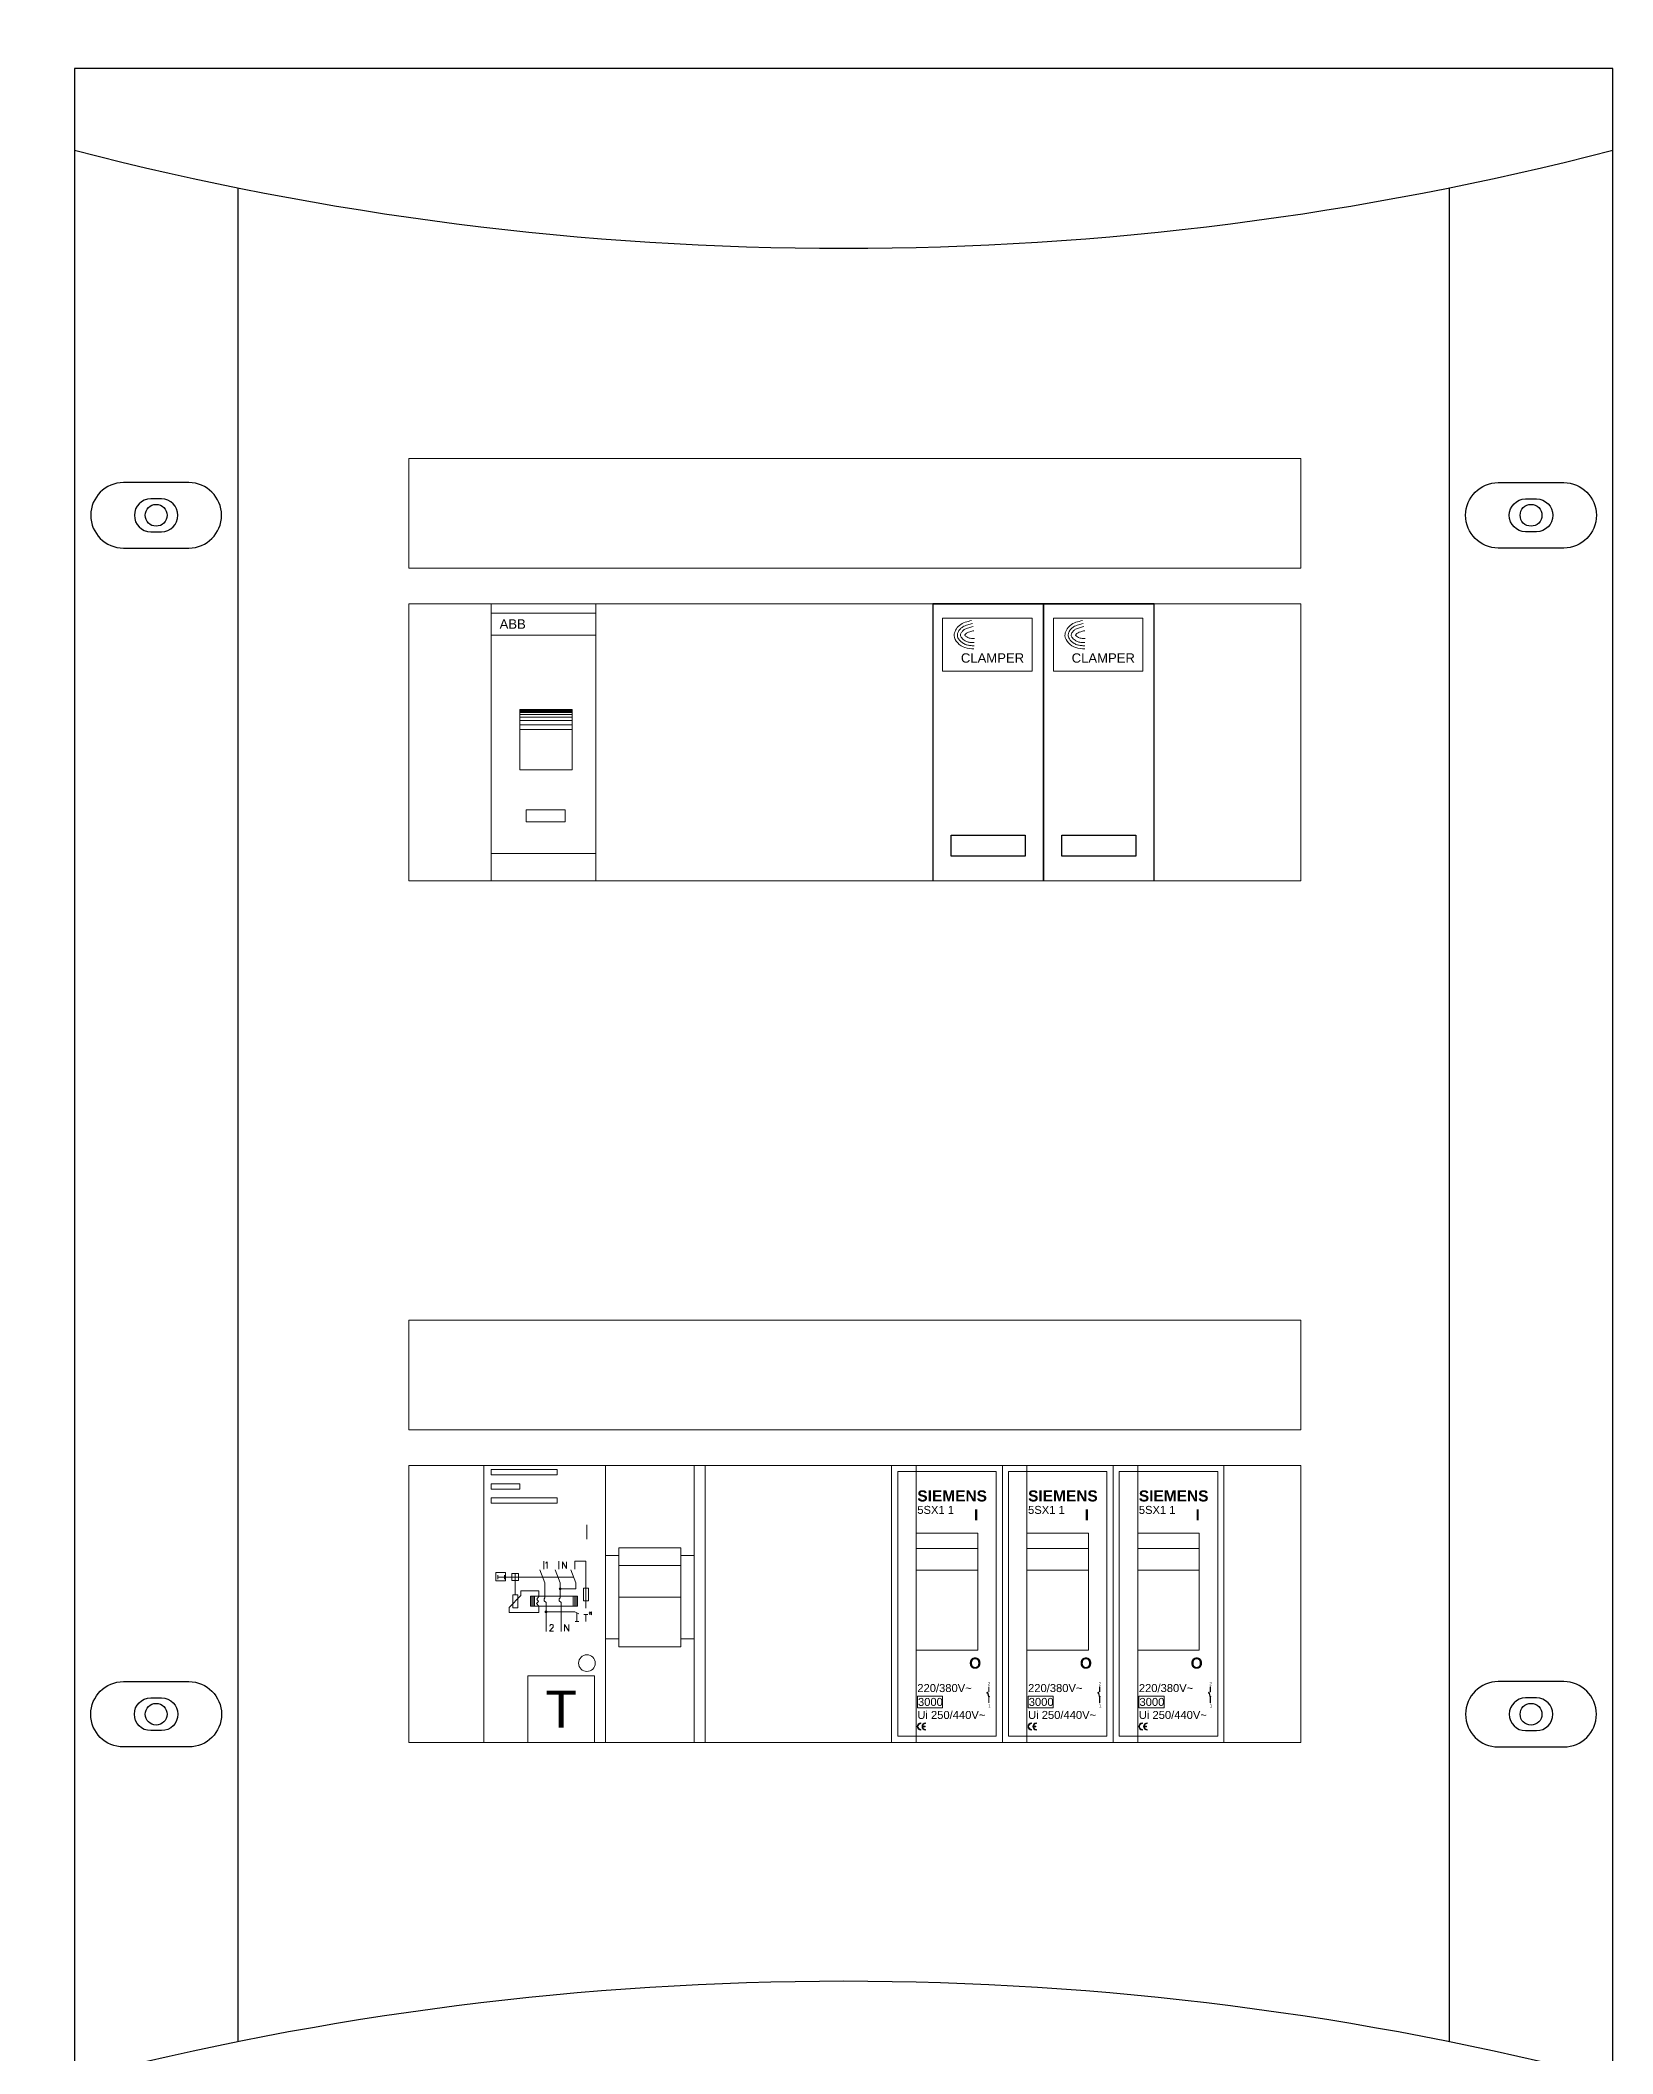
# Model space of a CAD drawing. Header units: millimetres. Extents: x 1729 to 7209, y 940 to 3564.
# Drawn here: x 3786.6 to 4042.2, y 2068.2 to 2395.3 of the extents above; entities that cross this region are included whole.
import ezdxf
from ezdxf.lldxf.tags import DXFTag

# ---------------------------------------------------------------- set-up
doc = ezdxf.new("R2010")
doc.units = ezdxf.units.MM
for name, color, linetype in [('1', 7, 'CENTER2'), ('ELE_DETALHES', 2, 'Continuous'), ('Linhas Externas', 255, 'Continuous')]:
    doc.layers.add(name, color=color, linetype=linetype)
doc.styles.add('ROMANS', font='romans')
doc.styles.get("Standard").update_dxf_attribs({"font": 'arial.ttf'})
doc.styles.add('YANES', font='arial.ttf')
tags = doc.linetypes.add('CENTER2', pattern=[28.575, 19.05, -3.175, 3.175, -3.175]).pattern_tags.tags
tags[10:11] = [DXFTag(74, 4), DXFTag(75, 0), DXFTag(340, '0'), DXFTag(46, 0.0), DXFTag(50, 0.0), DXFTag(44, 0.0), DXFTag(45, 0.0)]
tags[8:9] = [DXFTag(74, 4), DXFTag(75, 0), DXFTag(340, '0'), DXFTag(46, 0.0), DXFTag(50, 0.0), DXFTag(44, 0.0), DXFTag(45, 0.0)]
tags[6:7] = [DXFTag(74, 4), DXFTag(75, 0), DXFTag(340, '0'), DXFTag(46, 0.0), DXFTag(50, 0.0), DXFTag(44, 0.0), DXFTag(45, 0.0)]
tags[4:5] = [DXFTag(74, 4), DXFTag(75, 0), DXFTag(340, '0'), DXFTag(46, 0.0), DXFTag(50, 0.0), DXFTag(44, 0.0), DXFTag(45, 0.0)]

msp = doc.modelspace()

# ---------------------------------------------------------------- hatches: boundary and pattern name
at = {"lineweight": 0}
h = msp.add_hatch(color=256, dxfattribs=at)
h.paths.add_polyline_path([(3940.802, 2127.808), (3940.762, 2127.808), (3940.762, 2126.964), (3940.802, 2126.964)])
h.paths.add_polyline_path([(3940.588, 2126.944), (3940.549, 2126.935), (3940.57, 2126.847), (3940.476, 2126.847), (3940.476, 2126.779), (3940.586, 2126.779), (3940.759, 2126.053, -0.058386), (3940.762, 2126.03), (3940.762, 2125.2), (3940.802, 2125.2), (3940.802, 2126.034, 0.058386), (3940.799, 2126.057), (3940.773, 2126.168), (3940.872, 2126.168), (3940.872, 2126.237), (3940.756, 2126.237)])
h = msp.add_hatch(color=256, dxfattribs=at)
h.paths.add_polyline_path([(3958.802, 2127.808), (3958.762, 2127.808), (3958.762, 2126.964), (3958.802, 2126.964)])
h.paths.add_polyline_path([(3958.588, 2126.944), (3958.549, 2126.935), (3958.57, 2126.847), (3958.476, 2126.847), (3958.476, 2126.779), (3958.586, 2126.779), (3958.759, 2126.053, -0.058386), (3958.762, 2126.03), (3958.762, 2125.2), (3958.802, 2125.2), (3958.802, 2126.034, 0.058386), (3958.799, 2126.057), (3958.773, 2126.168), (3958.872, 2126.168), (3958.872, 2126.237), (3958.756, 2126.237)])
h = msp.add_hatch(color=256, dxfattribs=at)
h.paths.add_polyline_path([(3976.802, 2127.808), (3976.762, 2127.808), (3976.762, 2126.964), (3976.802, 2126.964)])
h.paths.add_polyline_path([(3976.588, 2126.944), (3976.549, 2126.935), (3976.57, 2126.847), (3976.476, 2126.847), (3976.476, 2126.779), (3976.586, 2126.779), (3976.759, 2126.053, -0.058386), (3976.762, 2126.03), (3976.762, 2125.2), (3976.802, 2125.2), (3976.802, 2126.034, 0.058386), (3976.799, 2126.057), (3976.773, 2126.168), (3976.872, 2126.168), (3976.872, 2126.237), (3976.756, 2126.237)])
h = msp.add_hatch(color=256, dxfattribs=at)
h.paths.add_polyline_path([(3929.725, 2121.816), (3929.725, 2121.916, 1), (3929.725, 2120.759), (3929.725, 2120.859, -1)])
h.paths.add_polyline_path([(3930.499, 2121.816), (3930.499, 2121.916, 1), (3930.499, 2120.759), (3930.499, 2120.859, -0.3838766), (3930.023, 2121.287), (3930.405, 2121.287), (3930.405, 2121.387), (3930.023, 2121.387, -0.3838766)])
h = msp.add_hatch(color=256, dxfattribs=at)
h.paths.add_polyline_path([(3947.725, 2121.816), (3947.725, 2121.916, 1), (3947.725, 2120.759), (3947.725, 2120.859, -1)])
h.paths.add_polyline_path([(3948.499, 2121.816), (3948.499, 2121.916, 1), (3948.499, 2120.759), (3948.499, 2120.859, -0.3838766), (3948.023, 2121.287), (3948.405, 2121.287), (3948.405, 2121.387), (3948.023, 2121.387, -0.3838766)])
h = msp.add_hatch(color=256, dxfattribs=at)
h.paths.add_polyline_path([(3965.725, 2121.816), (3965.725, 2121.916, 1), (3965.725, 2120.759), (3965.725, 2120.859, -1)])
h.paths.add_polyline_path([(3966.499, 2121.816), (3966.499, 2121.916, 1), (3966.499, 2120.759), (3966.499, 2120.859, -0.3838766), (3966.023, 2121.287), (3966.405, 2121.287), (3966.405, 2121.387), (3966.023, 2121.387, -0.3838766)])

# ---------------------------------------------------------------- linework, layer by layer
for p, q in [((3818.732, 2371.324), (3818.732, 2215.408)), ((4015.607, 2371.324), (4015.607, 2215.408)), ((3818.732, 2215.408), (3818.732, 2070.117)), ((4015.607, 2215.408), (4015.607, 2070.117))]:
    msp.add_line(p, q)
for p, q in [((3924.977, 2163.751), (3924.977, 2118.751)), ((3942.977, 2163.751), (3924.977, 2163.751)), ((3925.977, 2162.751), (3925.977, 2119.751)), ((3941.977, 2162.751), (3925.977, 2162.751)), ((3928.977, 2163.751), (3928.977, 2162.751)), ((3941.977, 2119.751), (3941.977, 2162.751)), ((3942.977, 2118.751), (3942.977, 2163.751)), ((3942.977, 2163.751), (3942.977, 2118.751)), ((3960.977, 2163.751), (3942.977, 2163.751)), ((3943.977, 2162.751), (3943.977, 2119.751)), ((3959.977, 2162.751), (3943.977, 2162.751)), ((3946.977, 2163.751), (3946.977, 2162.751)), ((3959.977, 2119.751), (3959.977, 2162.751)), ((3960.977, 2118.751), (3960.977, 2163.751)), ((3960.977, 2163.751), (3960.977, 2118.751)), ((3978.977, 2163.751), (3960.977, 2163.751)), ((3961.977, 2162.751), (3961.977, 2119.751)), ((3977.977, 2162.751), (3961.977, 2162.751)), ((3964.977, 2163.751), (3964.977, 2162.751)), ((3977.977, 2119.751), (3977.977, 2162.751)), ((3978.977, 2118.751), (3978.977, 2163.751)), ((3938.977, 2152.751), (3928.977, 2152.751)), ((3928.977, 2152.751), (3928.977, 2148.751)), ((3938.977, 2152.751), (3938.977, 2148.751)), ((3956.977, 2152.751), (3946.977, 2152.751)), ((3946.977, 2152.751), (3946.977, 2148.751)), ((3956.977, 2152.751), (3956.977, 2148.751)), ((3974.977, 2152.751), (3964.977, 2152.751)), ((3964.977, 2152.751), (3964.977, 2148.751)), ((3974.977, 2152.751), (3974.977, 2148.751)), ((3928.977, 2150.232), (3938.977, 2150.232)), ((3946.977, 2150.232), (3956.977, 2150.232)), ((3964.977, 2150.232), (3974.977, 2150.232)), ((3938.977, 2146.751), (3928.977, 2146.751)), ((3956.977, 2146.751), (3946.977, 2146.751)), ((3974.977, 2146.751), (3964.977, 2146.751)), ((3928.977, 2133.751), (3938.977, 2133.751)), ((3946.977, 2133.751), (3956.977, 2133.751)), ((3964.977, 2133.751), (3974.977, 2133.751)), ((3940.476, 2126.847), (3940.57, 2126.847)), ((3940.476, 2126.779), (3940.476, 2126.847)), ((3940.586, 2126.779), (3940.476, 2126.779)), ((3940.588, 2126.944), (3940.549, 2126.935)), ((3940.549, 2126.935), (3940.57, 2126.847)), ((3940.586, 2126.779), (3940.759, 2126.053)), ((3940.588, 2126.944), (3940.756, 2126.237)), ((3940.762, 2127.808), (3940.762, 2126.964)), ((3940.762, 2127.808), (3940.802, 2127.808)), ((3940.762, 2126.964), (3940.802, 2126.964)), ((3940.802, 2127.808), (3940.802, 2126.964)), ((3958.476, 2126.847), (3958.57, 2126.847)), ((3958.476, 2126.779), (3958.476, 2126.847)), ((3958.586, 2126.779), (3958.476, 2126.779)), ((3958.588, 2126.944), (3958.549, 2126.935)), ((3958.549, 2126.935), (3958.57, 2126.847)), ((3958.586, 2126.779), (3958.759, 2126.053)), ((3958.588, 2126.944), (3958.756, 2126.237)), ((3958.762, 2127.808), (3958.762, 2126.964)), ((3958.762, 2127.808), (3958.802, 2127.808)), ((3958.762, 2126.964), (3958.802, 2126.964)), ((3958.802, 2127.808), (3958.802, 2126.964)), ((3976.476, 2126.847), (3976.57, 2126.847)), ((3976.476, 2126.779), (3976.476, 2126.847)), ((3976.586, 2126.779), (3976.476, 2126.779)), ((3976.588, 2126.944), (3976.549, 2126.935)), ((3976.549, 2126.935), (3976.57, 2126.847)), ((3976.586, 2126.779), (3976.759, 2126.053)), ((3976.588, 2126.944), (3976.756, 2126.237)), ((3976.762, 2127.808), (3976.762, 2126.964)), ((3976.762, 2127.808), (3976.802, 2127.808)), ((3976.762, 2126.964), (3976.802, 2126.964)), ((3976.802, 2127.808), (3976.802, 2126.964)), ((3940.756, 2126.237), (3940.872, 2126.237)), ((3940.762, 2126.03), (3940.762, 2125.2)), ((3940.762, 2125.2), (3940.802, 2125.2)), ((3940.872, 2126.168), (3940.773, 2126.168)), ((3940.773, 2126.168), (3940.799, 2126.057)), ((3940.802, 2126.034), (3940.802, 2125.2)), ((3940.872, 2126.237), (3940.872, 2126.168)), ((3958.756, 2126.237), (3958.872, 2126.237)), ((3958.762, 2126.03), (3958.762, 2125.2)), ((3958.762, 2125.2), (3958.802, 2125.2)), ((3958.872, 2126.168), (3958.773, 2126.168)), ((3958.773, 2126.168), (3958.799, 2126.057)), ((3958.802, 2126.034), (3958.802, 2125.2)), ((3958.872, 2126.237), (3958.872, 2126.168)), ((3976.756, 2126.237), (3976.872, 2126.237)), ((3976.762, 2126.03), (3976.762, 2125.2)), ((3976.762, 2125.2), (3976.802, 2125.2)), ((3976.872, 2126.168), (3976.773, 2126.168)), ((3976.773, 2126.168), (3976.799, 2126.057)), ((3976.802, 2126.034), (3976.802, 2125.2)), ((3976.872, 2126.237), (3976.872, 2126.168)), ((3925.977, 2119.751), (3941.977, 2119.751)), ((3928.977, 2119.751), (3928.977, 2118.751)), ((3929.725, 2121.916), (3929.725, 2121.816)), ((3929.725, 2120.859), (3929.725, 2120.759)), ((3930.405, 2121.387), (3930.02, 2121.387)), ((3930.405, 2121.287), (3930.02, 2121.287)), ((3930.405, 2121.387), (3930.405, 2121.287)), ((3930.499, 2121.916), (3930.499, 2121.816)), ((3930.499, 2120.859), (3930.499, 2120.759)), ((3943.977, 2119.751), (3959.977, 2119.751)), ((3946.977, 2119.751), (3946.977, 2118.751)), ((3947.725, 2121.916), (3947.725, 2121.816)), ((3947.725, 2120.859), (3947.725, 2120.759)), ((3948.405, 2121.387), (3948.02, 2121.387)), ((3948.405, 2121.287), (3948.02, 2121.287)), ((3948.405, 2121.387), (3948.405, 2121.287)), ((3948.499, 2121.916), (3948.499, 2121.816)), ((3948.499, 2120.859), (3948.499, 2120.759)), ((3961.977, 2119.751), (3977.977, 2119.751)), ((3964.977, 2119.751), (3964.977, 2118.751)), ((3965.725, 2121.916), (3965.725, 2121.816)), ((3965.725, 2120.859), (3965.725, 2120.759)), ((3966.405, 2121.387), (3966.02, 2121.387)), ((3966.405, 2121.287), (3966.02, 2121.287)), ((3966.405, 2121.387), (3966.405, 2121.287)), ((3966.499, 2121.916), (3966.499, 2121.816)), ((3966.499, 2120.859), (3966.499, 2120.759)), ((3924.977, 2118.751), (3942.977, 2118.751)), ((3942.977, 2118.751), (3960.977, 2118.751)), ((3960.977, 2118.751), (3978.977, 2118.751))]:
    msp.add_line(p, q, dxfattribs=at)
at = {"color": 8, "lineweight": 0}
for p, q in [((3928.977, 2162.751), (3928.977, 2119.751)), ((3946.977, 2162.751), (3946.977, 2119.751)), ((3964.977, 2162.751), (3964.977, 2119.751))]:
    msp.add_line(p, q, dxfattribs=at)
msp.add_lwpolyline([(3792.17, 2050.721), (4042.17, 2050.721), (4042.17, 2390.721), (3792.17, 2390.721)], close=True)
for points in [[(3800.138, 2323.429, 1), (3800.138, 2312.804), (3810.763, 2312.804, 1), (3810.763, 2323.429)], [(4034.201, 2323.429, -1), (4034.201, 2312.804), (4023.576, 2312.804, -1), (4023.576, 2323.429)], [(3804.566, 2320.773, 1), (3804.566, 2315.46), (3806.336, 2315.46, 1), (3806.336, 2320.773)], [(4029.774, 2320.773, -1), (4029.774, 2315.46), (4028.003, 2315.46, -1), (4028.003, 2320.773)], [(3800.138, 2118.012, -1), (3800.138, 2128.637), (3810.763, 2128.637, -1), (3810.763, 2118.012)], [(4034.201, 2118.012, 1), (4034.201, 2128.637), (4023.576, 2128.637, 1), (4023.576, 2118.012)], [(3804.566, 2120.668, -1), (3804.566, 2125.981), (3806.336, 2125.981, -1), (3806.336, 2120.668)], [(4029.774, 2120.668, 1), (4029.774, 2125.981), (4028.003, 2125.981, 1), (4028.003, 2120.668)]]:
    msp.add_lwpolyline(points, format="xyb", close=True)
at = {"lineweight": 0}
for points in [[(3924.977, 2118.751), (3924.977, 2163.751)], [(3942.977, 2163.751), (3942.977, 2118.751)], [(3942.977, 2118.751), (3942.977, 2163.751)], [(3960.977, 2163.751), (3960.977, 2118.751)], [(3960.977, 2118.751), (3960.977, 2163.751)], [(3978.977, 2163.751), (3978.977, 2118.751)], [(3928.977, 2148.751), (3928.977, 2133.751)], [(3938.977, 2133.751), (3938.977, 2148.751)], [(3946.977, 2148.751), (3946.977, 2133.751)], [(3956.977, 2133.751), (3956.977, 2148.751)], [(3964.977, 2148.751), (3964.977, 2133.751)], [(3974.977, 2133.751), (3974.977, 2148.751)]]:
    msp.add_lwpolyline(points, dxfattribs=at)
for points in [[(3929.168, 2126.285), (3933.257, 2126.285), (3933.257, 2124.386), (3929.168, 2124.386)], [(3947.168, 2126.285), (3951.256, 2126.285), (3951.256, 2124.386), (3947.168, 2124.386)], [(3965.168, 2126.285), (3969.256, 2126.285), (3969.256, 2124.386), (3965.168, 2124.386)]]:
    msp.add_lwpolyline(points, close=True, dxfattribs=at)
for centre in [(3805.451, 2318.116), (4028.888, 2318.116), (3805.451, 2123.325), (4028.888, 2123.325)]:
    msp.add_circle(centre, 1.771)
for centre, start, end in [((3917.17, 2859.667), 255.46798, 284.53202), ((3917.17, 1581.774), 75.46798, 104.53202)]:
    msp.add_arc(centre, 498.165, start, end)
for centre, radius, start, end in [((3940.662, 2126.03), 0.1, 0, 13.36592), ((3940.702, 2126.034), 0.1, 0, 13.36592), ((3958.662, 2126.03), 0.1, 0, 13.36592), ((3958.702, 2126.034), 0.1, 0, 13.36592), ((3976.662, 2126.03), 0.1, 0, 13.36592), ((3976.702, 2126.034), 0.1, 0, 13.36592), ((3929.725, 2121.337), 0.579, 90, 270), ((3929.725, 2121.337), 0.479, 90, 270), ((3930.499, 2121.337), 0.579, 90, 270), ((3930.499, 2121.337), 0.479, 90, 174.00251), ((3930.499, 2121.337), 0.479, 185.99749, 270), ((3947.725, 2121.337), 0.579, 90, 270), ((3947.725, 2121.337), 0.479, 90, 270), ((3948.499, 2121.337), 0.579, 90, 270), ((3948.499, 2121.337), 0.479, 90, 174.00251), ((3948.499, 2121.337), 0.479, 185.99749, 270), ((3965.725, 2121.337), 0.579, 90, 270), ((3965.725, 2121.337), 0.479, 90, 270), ((3966.499, 2121.337), 0.579, 90, 270), ((3966.499, 2121.337), 0.479, 90, 174.00251), ((3966.499, 2121.337), 0.479, 185.99749, 270)]:
    msp.add_arc(centre, radius, start, end, dxfattribs=at)
at = {"layer": '1', "color": 7, "linetype": 'Continuous'}
for p, q in [((3931.662, 2303.751), (3931.662, 2258.751)), ((3949.662, 2303.751), (3931.662, 2303.751)), ((3931.662, 2303.751), (3931.662, 2258.751)), ((3931.662, 2303.751), (3949.662, 2303.751)), ((3931.662, 2303.751), (3931.662, 2258.751)), ((3949.662, 2258.751), (3949.662, 2303.751)), ((3949.662, 2303.751), (3949.662, 2258.751)), ((3967.662, 2303.751), (3949.662, 2303.751)), ((3949.662, 2303.751), (3949.662, 2258.751)), ((3949.662, 2303.751), (3967.662, 2303.751)), ((3949.662, 2303.751), (3949.662, 2258.751)), ((3967.662, 2258.751), (3967.662, 2303.751)), ((3934.662, 2266.15), (3946.662, 2266.15)), ((3934.662, 2262.75), (3934.662, 2266.15)), ((3946.662, 2266.15), (3946.662, 2262.75)), ((3952.662, 2266.15), (3964.662, 2266.15)), ((3952.662, 2262.75), (3952.662, 2266.15)), ((3964.662, 2266.15), (3964.662, 2262.75)), ((3946.662, 2262.75), (3934.662, 2262.75)), ((3964.662, 2262.75), (3952.662, 2262.75))]:
    msp.add_line(p, q, dxfattribs=at)
at = {"layer": 'ELE_DETALHES', "color": 7, "lineweight": 0}
for p, q in [((3858.686, 2118.751), (3858.686, 2163.751)), ((3878.462, 2163.751), (3878.462, 2118.751)), ((3892.909, 2163.751), (3892.909, 2118.751)), ((3894.686, 2118.751), (3894.686, 2163.751)), ((3878.462, 2118.751), (3892.909, 2118.751))]:
    msp.add_line(p, q, dxfattribs=at)
at = {"layer": 'ELE_DETALHES', "color": 1, "lineweight": 0}
for p, q in [((3859.911, 2160.78), (3864.543, 2160.78)), ((3859.911, 2159.924), (3859.911, 2160.78)), ((3864.543, 2159.924), (3859.911, 2159.924)), ((3864.543, 2160.78), (3864.543, 2159.924)), ((3875.462, 2151.793), (3875.462, 2154.093)), ((3880.644, 2134.278), (3880.644, 2150.353)), ((3890.727, 2150.353), (3880.644, 2150.353)), ((3890.727, 2134.278), (3890.727, 2150.353)), ((3860.988, 2145.939), (3860.988, 2145.286)), ((3862.075, 2145.939), (3862.075, 2145.286)), ((3863.822, 2142.707), (3863.822, 2146.205)), ((3867.807, 2146.772), (3868.632, 2144.654)), ((3868.437, 2148.2), (3868.437, 2146.899)), ((3870.274, 2146.772), (3871.099, 2144.654)), ((3870.904, 2148.2), (3870.904, 2146.899)), ((3872.85, 2146.772), (3873.675, 2144.654)), ((3873.48, 2148.2), (3873.48, 2146.899)), ((3873.48, 2148.2), (3875.272, 2148.2)), ((3875.272, 2148.2), (3875.272, 2140.565)), ((3878.462, 2149.095), (3880.644, 2149.095)), ((3885.686, 2147.512), (3880.644, 2147.512)), ((3885.686, 2147.512), (3890.727, 2147.512)), ((3890.727, 2149.095), (3892.909, 2149.095)), ((3860.988, 2145.613), (3873.199, 2145.613)), ((3864.735, 2142.62), (3864.735, 2143.377)), ((3864.735, 2143.377), (3867.65, 2143.377)), ((3867.65, 2143.377), (3867.65, 2142.476)), ((3868.632, 2144.654), (3868.632, 2142.218)), ((3871.099, 2144.654), (3871.099, 2142.218)), ((3873.675, 2143.702), (3871.099, 2143.702)), ((3873.675, 2144.654), (3873.675, 2143.702)), ((3862.823, 2140.685), (3864.735, 2142.62)), ((3862.823, 2139.841), (3862.823, 2140.685)), ((3867.646, 2139.841), (3862.823, 2139.841)), ((3866.505, 2142.532), (3866.505, 2140.893)), ((3866.723, 2142.532), (3866.723, 2140.893)), ((3866.942, 2142.532), (3866.942, 2140.893)), ((3867.606, 2141.661), (3867.258, 2141.316)), ((3867.258, 2141.316), (3867.646, 2140.893)), ((3867.65, 2142.476), (3867.299, 2142.003)), ((3867.299, 2142.003), (3867.606, 2141.661)), ((3867.646, 2140.893), (3867.646, 2139.841)), ((3868.488, 2142.09), (3868.632, 2142.218)), ((3868.488, 2141.774), (3868.488, 2142.09)), ((3868.81, 2141.474), (3868.488, 2141.774)), ((3868.81, 2136.748), (3868.81, 2141.474)), ((3868.81, 2139.959), (3873.518, 2139.959)), ((3870.955, 2142.09), (3871.099, 2142.218)), ((3870.955, 2141.774), (3870.955, 2142.09)), ((3871.277, 2141.474), (3870.955, 2141.774)), ((3871.277, 2136.748), (3871.277, 2141.474)), ((3873.251, 2142.532), (3873.251, 2140.893)), ((3873.47, 2142.532), (3873.47, 2140.893)), ((3873.518, 2139.959), (3874.149, 2139.637)), ((3873.689, 2142.532), (3873.689, 2140.893)), ((3873.833, 2139.798), (3873.833, 2138.417)), ((3885.686, 2142.371), (3880.644, 2142.371)), ((3885.686, 2142.371), (3890.727, 2142.371)), ((3873.547, 2138.417), (3874.137, 2138.417)), ((3880.644, 2135.572), (3878.462, 2135.572)), ((3880.644, 2134.278), (3890.727, 2134.278)), ((3892.909, 2135.572), (3890.727, 2135.572))]:
    msp.add_line(p, q, dxfattribs=at)
for points in [[(3870.605, 2163.08), (3870.605, 2162.224), (3859.911, 2162.224), (3859.911, 2163.08)], [(3870.605, 2158.48), (3870.605, 2157.624), (3859.911, 2157.624), (3859.911, 2158.48)], [(3860.682, 2146.368), (3862.204, 2146.368), (3862.204, 2144.98), (3860.682, 2144.98)], [(3863.275, 2146.205), (3864.337, 2146.205), (3864.337, 2145.062), (3863.275, 2145.062)], [(3863.431, 2142.707), (3864.213, 2142.707), (3864.213, 2140.635), (3863.431, 2140.635)], [(3874.892, 2143.825), (3875.717, 2143.825), (3875.717, 2141.77), (3874.892, 2141.77)], [(3866.286, 2142.532), (3873.908, 2142.532), (3873.908, 2140.893), (3866.286, 2140.893)]]:
    msp.add_lwpolyline(points, close=True, dxfattribs=at)
at = {"layer": 'ELE_DETALHES', "color": 7, "lineweight": 0}
msp.add_lwpolyline([(3876.686, 2118.751), (3865.85, 2118.751), (3865.85, 2129.587), (3876.686, 2129.587)], close=True, dxfattribs=at)
at = {"layer": 'ELE_DETALHES', "color": 1, "lineweight": 0}
for centre, radius in [((3871.099, 2143.702), 0.16), ((3868.81, 2139.959), 0.16), ((3875.462, 2131.635), 1.352)]:
    msp.add_circle(centre, radius, dxfattribs=at)
at = {"layer": 'Linhas Externas', "lineweight": 15}
for p, q in [((3876.882, 2303.751), (3859.886, 2303.751)), ((3859.886, 2303.751), (3859.886, 2258.751)), ((3876.882, 2303.751), (3876.885, 2258.751)), ((3864.553, 2286.496), (3873.076, 2286.496)), ((3864.553, 2286.409), (3873.076, 2286.409)), ((3864.553, 2286.246), (3873.076, 2286.246)), ((3864.553, 2286.066), (3873.076, 2286.066)), ((3864.553, 2285.752), (3873.076, 2285.752)), ((3864.553, 2285.322), (3873.076, 2285.322)), ((3864.553, 2284.767), (3873.076, 2284.767)), ((3864.553, 2284.085), (3873.076, 2284.085)), ((3864.553, 2283.31), (3873.076, 2283.31)), ((3876.885, 2263.146), (3859.886, 2263.146))]:
    msp.add_line(p, q, dxfattribs=at)
for points in [[(3846.503, 2327.371), (3991.503, 2327.371), (3991.503, 2309.511), (3846.503, 2309.511)], [(3846.503, 2258.751), (3991.503, 2258.751), (3991.503, 2303.751), (3846.503, 2303.751)], [(3859.886, 2302.233), (3876.882, 2302.233), (3876.882, 2298.655), (3859.886, 2298.655)], [(3933.273, 2301.403), (3947.805, 2301.403), (3947.805, 2292.823), (3933.273, 2292.823)], [(3951.273, 2301.403), (3965.805, 2301.403), (3965.805, 2292.823), (3951.273, 2292.823)], [(3864.553, 2286.593), (3873.076, 2286.593), (3873.076, 2276.757), (3864.553, 2276.757)], [(3865.565, 2270.252), (3871.9, 2270.252), (3871.9, 2268.329), (3865.565, 2268.329)], [(3846.503, 2187.371), (3991.503, 2187.371), (3991.503, 2169.511), (3846.503, 2169.511)], [(3846.503, 2118.751), (3991.503, 2118.751), (3991.503, 2163.751), (3846.503, 2163.751)]]:
    msp.add_lwpolyline(points, close=True, dxfattribs=at)
for points in [[(3916.948, 2036.185), (3913.676, 1991.556), (3852.561, 1948.809), (3700.327, 1994.331), (3718.662, 2106.472), (3613.099, 2129.233), (3593.908, 2308.206), (3588.627, 2366.073), (3641.965, 2379.397), (3607.518, 2420.478), (3629.033, 2459.602)], [(3937.981, 2301.019), (3935.991, 2300.216), (3935.153, 2298.576), (3936.899, 2296.622), (3938.365, 2296.413)], [(3955.981, 2301.019), (3953.991, 2300.216), (3953.153, 2298.576), (3954.899, 2296.622), (3956.365, 2296.413)]]:
    msp.add_spline(points, degree=3, dxfattribs=at)
for points, knots in [([(3938.096, 2300.525), (3937.842, 2300.466), (3937.599, 2300.41), (3937.058, 2300.251), (3936.777, 2300.14), (3936.376, 2299.886), (3936.23, 2299.764), (3935.968, 2299.47), (3935.857, 2299.302), (3935.712, 2298.987), (3935.672, 2298.84), (3935.653, 2298.593), (3935.664, 2298.489), (3935.73, 2298.262), (3935.785, 2298.144), (3936.04, 2297.747), (3936.339, 2297.475), (3936.844, 2297.185), (3937.024, 2297.109), (3937.384, 2297.005), (3937.571, 2296.974), (3937.964, 2296.936), (3938.169, 2296.928), (3938.384, 2296.92)], [0, 0, 0, 0, 0.4510387, 0.4510387, 1.0729931, 1.0729931, 1.4824956, 1.4824956, 1.8919982, 1.8919982, 2.2562682, 2.2562682, 2.5681108, 2.5681108, 2.8799534, 2.8799534, 3.6148802, 3.6148802, 4.0077066, 4.0077066, 4.4005331, 4.4005331, 4.7851004, 4.7851004, 4.7851004, 4.7851004]), ([(3938.21, 2300.031), (3937.954, 2299.971), (3937.716, 2299.916), (3937.262, 2299.782), (3937.054, 2299.7), (3936.738, 2299.522), (3936.617, 2299.429), (3936.391, 2299.187), (3936.293, 2299.041), (3936.195, 2298.82), (3936.174, 2298.734), (3936.163, 2298.619), (3936.165, 2298.587), (3936.198, 2298.466), (3936.228, 2298.394), (3936.329, 2298.232), (3936.399, 2298.145), (3936.573, 2297.971), (3936.675, 2297.887), (3936.948, 2297.7), (3937.123, 2297.614), (3937.461, 2297.506), (3937.646, 2297.475), (3938.026, 2297.441), (3938.206, 2297.434), (3938.403, 2297.427)], [0, 0, 0, 0, 0.4573738, 0.4573738, 0.9888009, 0.9888009, 1.4468466, 1.4468466, 1.9048923, 1.9048923, 2.2413183, 2.2413183, 2.5521193, 2.5521193, 2.8629202, 2.8629202, 3.1737212, 3.1737212, 3.4845221, 3.4845221, 3.9588144, 3.9588144, 4.4331068, 4.4331068, 4.7851004, 4.7851004, 4.7851004, 4.7851004]), ([(3956.096, 2300.525), (3955.842, 2300.466), (3955.599, 2300.41), (3955.058, 2300.251), (3954.777, 2300.14), (3954.376, 2299.886), (3954.23, 2299.764), (3953.968, 2299.47), (3953.857, 2299.302), (3953.712, 2298.987), (3953.672, 2298.84), (3953.653, 2298.593), (3953.664, 2298.489), (3953.73, 2298.262), (3953.785, 2298.144), (3954.04, 2297.747), (3954.339, 2297.475), (3954.844, 2297.185), (3955.024, 2297.109), (3955.384, 2297.005), (3955.571, 2296.974), (3955.964, 2296.936), (3956.169, 2296.928), (3956.384, 2296.92)], [0, 0, 0, 0, 0.4510387, 0.4510387, 1.0729931, 1.0729931, 1.4824956, 1.4824956, 1.8919982, 1.8919982, 2.2562682, 2.2562682, 2.5681108, 2.5681108, 2.8799534, 2.8799534, 3.6148802, 3.6148802, 4.0077066, 4.0077066, 4.4005331, 4.4005331, 4.7851004, 4.7851004, 4.7851004, 4.7851004]), ([(3956.21, 2300.031), (3955.954, 2299.971), (3955.716, 2299.916), (3955.261, 2299.782), (3955.054, 2299.7), (3954.738, 2299.522), (3954.617, 2299.429), (3954.391, 2299.187), (3954.293, 2299.041), (3954.195, 2298.82), (3954.174, 2298.734), (3954.163, 2298.619), (3954.165, 2298.587), (3954.198, 2298.466), (3954.228, 2298.394), (3954.329, 2298.232), (3954.399, 2298.145), (3954.573, 2297.971), (3954.675, 2297.887), (3954.948, 2297.7), (3955.123, 2297.614), (3955.461, 2297.506), (3955.646, 2297.475), (3956.026, 2297.441), (3956.206, 2297.434), (3956.403, 2297.427)], [0, 0, 0, 0, 0.4573738, 0.4573738, 0.9888009, 0.9888009, 1.4468466, 1.4468466, 1.9048923, 1.9048923, 2.2413183, 2.2413183, 2.5521193, 2.5521193, 2.8629202, 2.8629202, 3.1737212, 3.1737212, 3.4845221, 3.4845221, 3.9588144, 3.9588144, 4.4331068, 4.4331068, 4.7851004, 4.7851004, 4.7851004, 4.7851004]), ([(3938.362, 2299.372), (3938.109, 2299.313), (3937.887, 2299.261), (3937.519, 2299.153), (3937.375, 2299.097), (3937.188, 2299.003), (3937.13, 2298.964), (3937.012, 2298.868), (3936.936, 2298.78), (3936.879, 2298.688), (3936.87, 2298.671), (3936.863, 2298.656)], [0, 0, 0, 0, 0.4517181, 0.4517181, 0.9089751, 0.9089751, 1.2576262, 1.2576262, 1.7370038, 1.7370038, 1.8562398, 1.8562398, 1.8562398, 1.8562398]), ([(3936.863, 2298.656), (3936.891, 2298.614), (3936.941, 2298.554), (3937.105, 2298.405), (3937.239, 2298.316), (3937.444, 2298.22), (3937.51, 2298.197), (3937.692, 2298.155), (3937.805, 2298.139), (3938.082, 2298.116), (3938.242, 2298.109), (3938.428, 2298.103)], [2.9090487, 2.9090487, 2.9090487, 2.9090487, 3.2506772, 3.2506772, 3.7529666, 3.7529666, 4.1028807, 4.1028807, 4.4527947, 4.4527947, 4.7851004, 4.7851004, 4.7851004, 4.7851004]), ([(3956.362, 2299.372), (3956.109, 2299.313), (3955.887, 2299.261), (3955.519, 2299.153), (3955.374, 2299.097), (3955.188, 2299.003), (3955.13, 2298.964), (3955.012, 2298.868), (3954.936, 2298.78), (3954.879, 2298.688), (3954.87, 2298.671), (3954.863, 2298.656)], [0, 0, 0, 0, 0.4517181, 0.4517181, 0.9089751, 0.9089751, 1.2576262, 1.2576262, 1.7370038, 1.7370038, 1.8562398, 1.8562398, 1.8562398, 1.8562398]), ([(3954.863, 2298.656), (3954.891, 2298.614), (3954.941, 2298.554), (3955.105, 2298.405), (3955.239, 2298.316), (3955.444, 2298.22), (3955.51, 2298.197), (3955.692, 2298.155), (3955.805, 2298.139), (3956.082, 2298.116), (3956.242, 2298.109), (3956.428, 2298.103)], [2.9090487, 2.9090487, 2.9090487, 2.9090487, 3.2506772, 3.2506772, 3.7529666, 3.7529666, 4.1028807, 4.1028807, 4.4527947, 4.4527947, 4.7851004, 4.7851004, 4.7851004, 4.7851004]), ([(3755.505, 2131.888), (3743.224, 2097.609), (3713.402, 2014.374), (3858.729, 1977.549), (3898.075, 2022.734), (3909.68, 2038.725)], [0, 0, 0, 0, 94.6148322, 229.739288, 273.7277149, 273.7277149, 273.7277149, 273.7277149])]:
    msp.add_open_spline(points, degree=3, knots=knots, dxfattribs=at)

# ---------------------------------------------------------------- texts
at = {"lineweight": 0, "attachment_point": 1}
for s, insert, char_height, width in [('{\\fArial|b1|i0|c0|p34;SIEMENS}', (3929.156, 2159.702), 1.8, 12.43014), ('{\\fArial|b1|i0|c0|p34;SIEMENS}', (3947.155, 2159.702), 1.8, 12.43014), ('{\\fArial|b1|i0|c0|p34;SIEMENS}', (3965.155, 2159.702), 1.8, 12.43014), ('5SX1 1', (3929.156, 2157.179), 1.3, 18.99556), ('{\\fArial|b1|i0|c0|p34;I}', (3938.363, 2156.646), 1.8, 12.43014), ('5SX1 1', (3947.155, 2157.179), 1.3, 18.99556), ('{\\fArial|b1|i0|c0|p34;I}', (3956.363, 2156.646), 1.8, 12.43014), ('5SX1 1', (3965.155, 2157.179), 1.3, 18.99556), ('{\\fArial|b1|i0|c0|p34;I}', (3974.363, 2156.646), 1.8, 12.43014), ('{\\fArial|b1|i0|c0|p34;O}', (3937.576, 2132.536), 1.8, 12.43014), ('{\\fArial|b1|i0|c0|p34;O}', (3955.576, 2132.536), 1.8, 12.43014), ('{\\fArial|b1|i0|c0|p34;O}', (3973.576, 2132.536), 1.8, 12.43014), ('{\\fArial|b0|i0|c0|p34;220/380V~}', (3929.156, 2128.235), 1.3, 18.99556), ('{\\fArial|b0|i0|c0|p34;2}', (3940.626, 2128.529), 0.5, 18.99556), ('{\\fArial|b0|i0|c0|p34;220/380V~}', (3947.155, 2128.235), 1.3, 18.99556), ('{\\fArial|b0|i0|c0|p34;2}', (3958.625, 2128.529), 0.5, 18.99556), ('{\\fArial|b0|i0|c0|p34;220/380V~}', (3965.155, 2128.235), 1.3, 18.99556), ('{\\fArial|b0|i0|c0|p34;2}', (3976.625, 2128.529), 0.5, 18.99556), ('{\\fArial|b0|i0|c0|p34;Ui 250/440V~}', (3929.156, 2123.866), 1.3, 18.99556), ('3000', (3929.261, 2125.982), 1.3, 18.99556), ('{\\fArial|b0|i0|c0|p34;1}', (3940.684, 2124.961), 0.5, 18.99556), ('{\\fArial|b0|i0|c0|p34;Ui 250/440V~}', (3947.155, 2123.866), 1.3, 18.99556), ('3000', (3947.26, 2125.982), 1.3, 18.99556), ('{\\fArial|b0|i0|c0|p34;1}', (3958.684, 2124.961), 0.5, 18.99556), ('{\\fArial|b0|i0|c0|p34;Ui 250/440V~}', (3965.155, 2123.866), 1.3, 18.99556), ('3000', (3965.26, 2125.982), 1.3, 18.99556), ('{\\fArial|b0|i0|c0|p34;1}', (3976.684, 2124.961), 0.5, 18.99556)]:
    msp.add_mtext(s, dxfattribs=dict(at, insert=insert, char_height=char_height, width=width))
at = {"layer": 'ELE_DETALHES', "color": 1, "lineweight": 0, "attachment_point": 5}
for s, insert, char_height, width, style in [('1', (3868.945, 2147.545), 1.125, 1.01583, 'ROMANS'), ('N', (3871.803, 2147.545), 1.125, 1.01583, 'ROMANS'), ('T', (3875.272, 2138.971), 1.125, 1.01583, 'ROMANS'), ('2)', (3876.038, 2139.696), 0.3375, 0.30475, 'ROMANS'), ('2', (3869.709, 2137.37), 1.125, 1.01583, 'ROMANS'), ('N', (3872.175, 2137.37), 1.125, 1.01583, 'ROMANS'), ('T', (3871.268, 2124.169), 6, 10.83556, 'YANES')]:
    msp.add_mtext(s, dxfattribs=dict(at, insert=insert, char_height=char_height, width=width, style=style))
at = {"layer": 'Linhas Externas', "lineweight": 15, "char_height": 1.5214, "attachment_point": 1}
for s, width, insert in [('ABB', 9.48863, (3861.273, 2301.216)), ('CLAMPER', 10.37429, (3936.237, 2295.698)), ('CLAMPER', 10.37429, (3954.237, 2295.698))]:
    msp.add_mtext_dynamic_manual_height_columns(s, width=width, gutter_width=7.607, heights=[0], dxfattribs=dict(at, insert=insert))

doc.saveas('drawing.dxf')
